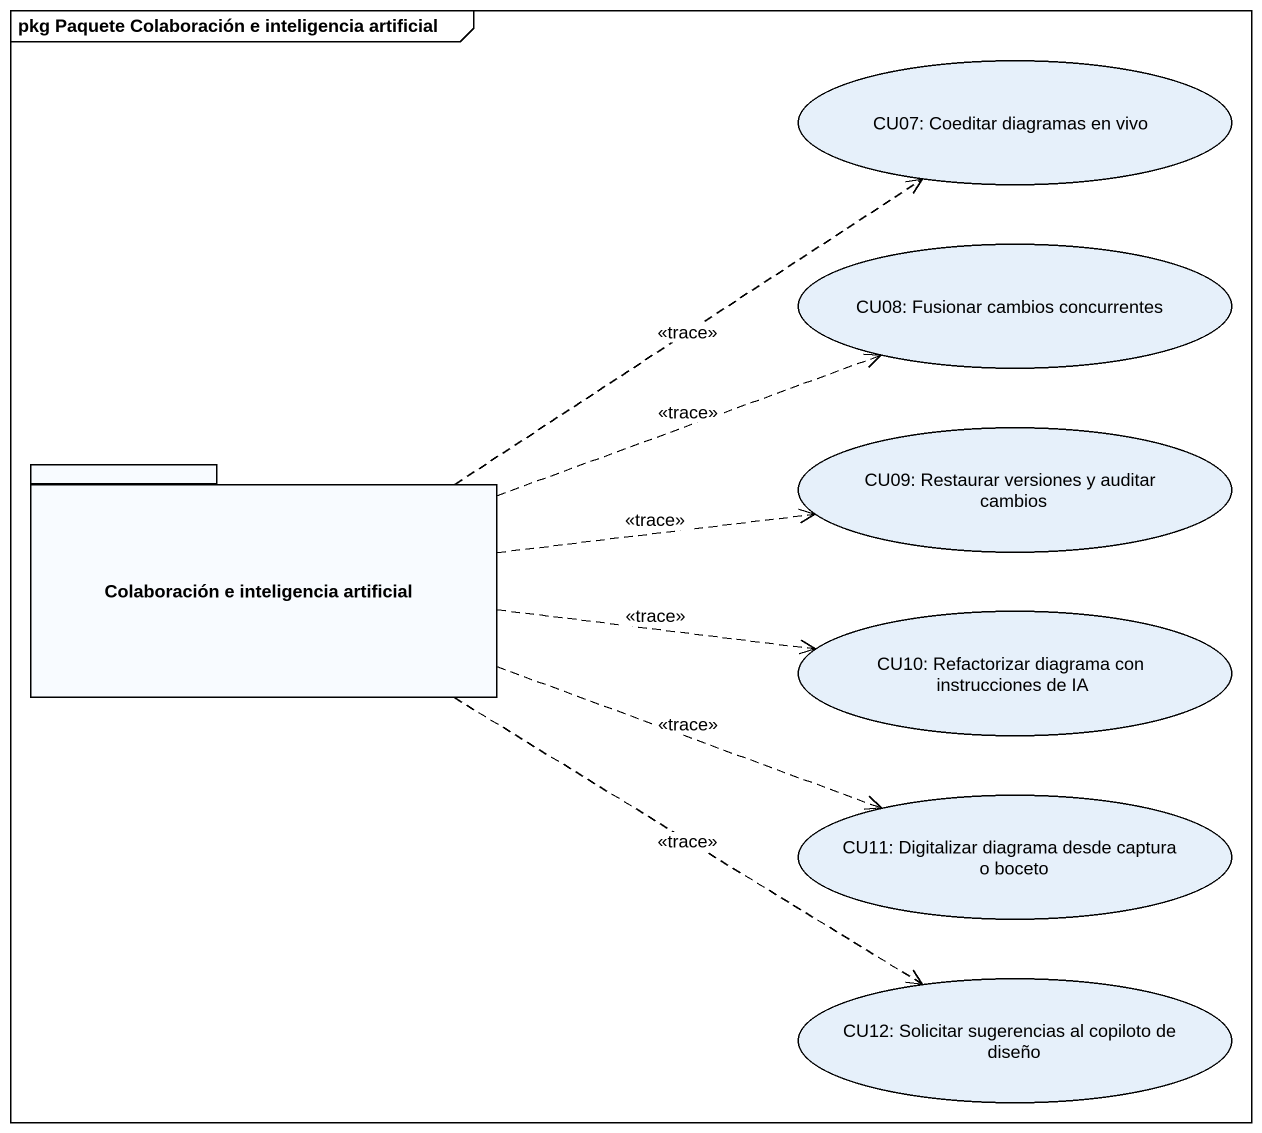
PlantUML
@startuml
mainframe pkg Paquete Colaboración e inteligencia artificial
usecase "CU07: Coeditar diagramas en vivo" as CU07_Coeditar_diagramas_en
usecase "CU08: Fusionar cambios concurrentes" as CU08_Fusionar_cambios
usecase "CU09: Restaurar versiones y auditar cambios" as CU09_Restaurar_versiones_y
package "Colaboración e inteligencia artificial" as Colaboración_e_inteligencia {
}
usecase "CU10: Refactorizar diagrama con instrucciones de IA" as CU10_Refactorizar_diagrama
usecase "CU11: Digitalizar diagrama desde captura o boceto" as CU11_Digitalizar_diagrama
usecase "CU12: Solicitar sugerencias al copiloto de diseño" as CU12_Solicitar_sugerencias
Colaboración_e_inteligencia .up.> CU07_Coeditar_diagramas_en : <<trace>>
Colaboración_e_inteligencia .right.> CU08_Fusionar_cambios : <<trace>>
Colaboración_e_inteligencia .right.> CU09_Restaurar_versiones_y : <<trace>>
Colaboración_e_inteligencia .right.> CU10_Refactorizar_diagrama : <<trace>>
Colaboración_e_inteligencia .right.> CU11_Digitalizar_diagrama : <<trace>>
Colaboración_e_inteligencia ..> CU12_Solicitar_sugerencias : <<trace>>
@enduml
